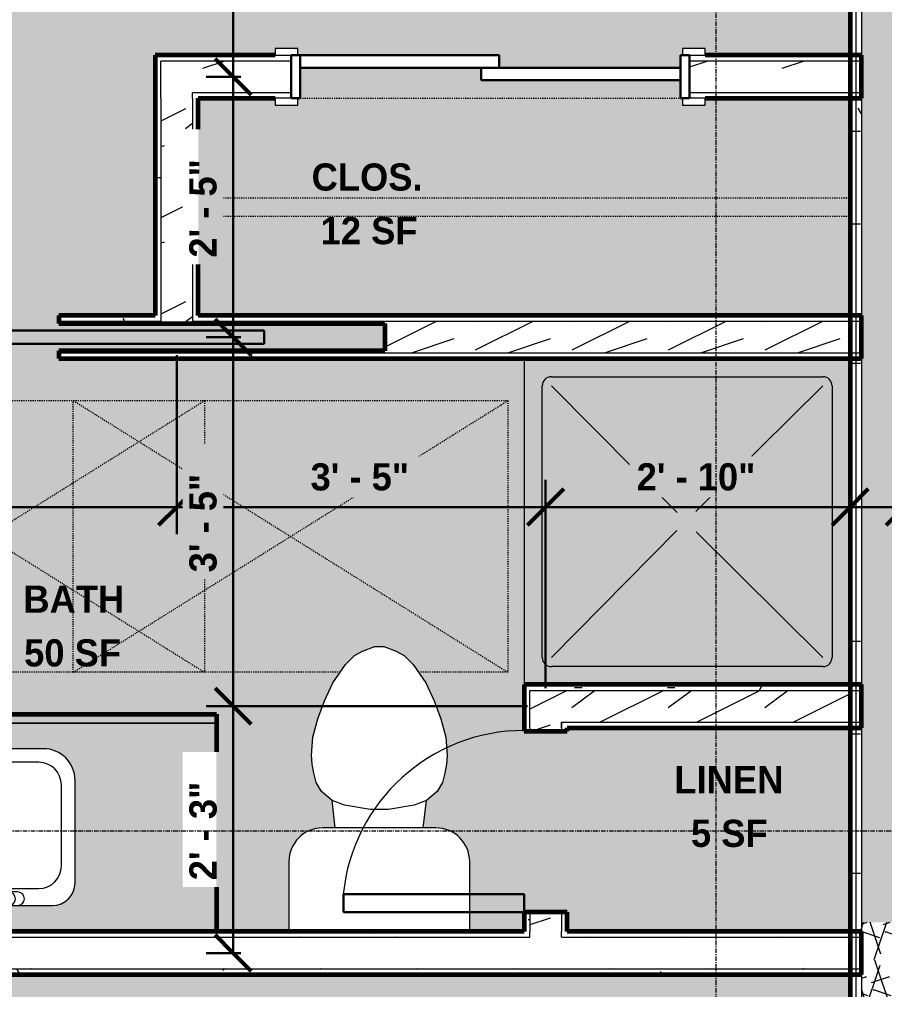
# Model space of a CAD drawing. Header units: inches. Extents: x -4105 to -1989, y 10980 to 12341.
# Drawn here: x -3558.3 to -3462.7, y 11829.7 to 11936.8 of the extents above; entities that cross this region are included whole.
import ezdxf

# ---------------------------------------------------------------- set-up
doc = ezdxf.new("R2010")
doc.units = ezdxf.units.IN
doc.header["$MEASUREMENT"] = 0
doc.linetypes.add('Dash', pattern=[0.25, 0.125, -0.125])
doc.linetypes.add('Grid Line 1_2_', pattern=[0.875, 0.5, -0.125, 0.125, -0.125])
for name, color, linetype, lineweight in [('0-1', 7, 'Continuous', 5), ('0-2', 250, 'Continuous', 18), ('A-ANNO-DIMS-1', 211, 'Continuous', 30), ('A-ANNO-DIMS-64', 211, 'Continuous', 9), ('A-AREA-IDEN', 2, 'Continuous', 9), ('A-AREA-PATT-2', 41, 'Continuous', 9), ('A-DOOR-1', 31, 'Continuous', 9), ('A-DOOR-2', 31, 'Continuous', 30), ('A-DOOR-FRAM', 31, 'Continuous', 30), ('A-GENM-HDLN', 13, 'Dash', 9), ('A-WALL', 113, 'Continuous', 18), ('A-WALL-1', 113, 'Continuous', 60), ('A-WALL-PATT-1', 111, 'Continuous', 9), ('I-WALL-2', 2, 'Continuous', 60), ('P-SANR-FIXT', 6, 'Continuous', 9), ('Q-CASE', 31, 'Continuous', 9), ('Q-CASE-1', 31, 'Continuous', 60), ('Q-CASE-HDLN', 31, 'Dash', 9), ('S-GRID-1', 1, 'Grid Line 1_2_', 9)]:
    doc.layers.add(name, color=color, linetype=linetype, lineweight=lineweight)
doc.styles.add('Century Gothic_B', font='GOTHICB.TTF', dxfattribs={"height": 3})
doc.dimstyles.new('OD_-_HS_-__1__Tol__', dxfattribs={"dimscale": 12, "dimtxt": 3.132505, "dimasz": 0.333333, "dimexe": 0.25, "dimexo": 0.166667, "dimgap": 0.083333, "dimtad": 1, "dimdec": 0, "dimzin": 3, "dimdsep": 46, "dimlunit": 4, "dimtxsty": 'Century Gothic_B', "dimblk1": 'OBLIQUE', "dimblk2": 'OBLIQUE', "dimsah": 1, "dimcen": 0.09, "dimdle": 0.25, "dimazin": 0, "dimtfac": 1, "dimtdec": 4, "dimtix": 1, "dimtmove": 0, "dimatfit": 3, "dimfxl": 1, "dimtvp": 1, "dimtfill": 1, "dimfrac": 2, "dimtolj": 1, "dimtzin": 0, "dimlwd": 30, "dimlwe": 30, "dimarcsym": 2})
pattern_1 = [(0, (0, 0), (20.48, 5.12), [0.845, -14.515, 0.845, -14.515, -81.92]), (0, (0, 0), (20.48, 5.12), [-30.72, 0.845, -29.875, 0.845, -14.515, -35.84]), (0, (0, 0), (20.48, 5.12), [-76.8, 0.845, -9.395, 0.845, -24.755]), (120, (7.68, 2.56), (-14.67405, 15.1762003), [0.845, -14.515, 0.845, -14.515, -81.92]), (120, (7.68, 2.56), (-14.67405, 15.1762003), [-30.72, 0.845, -29.875, 0.845, -14.515, -35.84]), (120, (7.68, 2.56), (-14.67405, 15.1762003), [-76.8, 0.845, -9.395, 0.845, -24.755]), (240, (10.24, 12.8), (-5.80595, -20.2962003), [0.845, -14.515, 0.845, -14.515, -81.92]), (240, (10.24, 12.8), (-5.80595, -20.2962003), [-30.72, 0.845, -29.875, 0.845, -14.515, -35.84]), (240, (10.24, 12.8), (-5.80595, -20.2962003), [-76.8, 0.845, -9.395, 0.845, -24.755])]
pattern_2 = [(216.87, (4.265, 10.662), (31.9871619, 21.32545714), [5.331, -47.981]), (206.565, (10.662, 7.464), (-10.662476, -10.6620098), [11.921, -11.921]), (198.435, (10.662, 2.132), (-21.32449365, -10.6625869), [6.744, -26.974])]
pattern_3 = [(161.57, (0.32, 0.32), (-2.560496185, -0.000537386), [0, -18.214, 2.022, 0]), (18.43, (-0.32, 0.32), (-2.560496185, 0.000537386), [0, -18.214, 2.022, 0]), (108.43, (0.32, 0.32), (1.27922091, -6.400876726), [6.07, -14.166]), (71.57, (-0.32, 0.32), (1.27922091, 6.400876726), [6.07, -14.166])]

# ---------------------------------------------------------------- blocks, each defined once
blk = doc.blocks.new('OD_CW_Closet - OD_CW_Closet-1929427-ENLARGED FLOOR PLAN - 1ST FLOOR PLAN - EAST')
at = {"layer": 'Q-CASE-HDLN'}
for p, q in [((0.74, -24), (0.74, 0)), ((0.74, 0), (9.24, 0)), ((11.99, 0), (53.99, 0)), ((56.74, 0), (72.74, 0)), ((72.74, 0), (72.74, -24)), ((0.74, -11), (72.74, -11)), ((0.74, -13), (72.74, -13)), ((72.74, -24), (0.74, -24))]:
    blk.add_line(p, q, dxfattribs=at)
blk = doc.blocks.new('FOLDING_SLIDING CLOSET - 42_ x 80_-1372832-ENLARGED FLOOR PLAN - 1ST FLOOR PLAN - EAST')
at = {"layer": 'A-DOOR-1'}
for p, q in [((-21.25, 3), (-23.75, 3)), ((-23.75, 3), (-23.75, 2.25)), ((-23.75, 2.25), (-21.25, 2.25)), ((-21.25, 2.25), (-21.25, 3)), ((23.75, 3), (21.25, 3)), ((21.25, 3), (21.25, 2.25)), ((21.25, 2.25), (23.75, 2.25)), ((23.75, 2.25), (23.75, 3)), ((-21.25, -2.5), (-23.75, -2.5)), ((-23.75, -2.5), (-23.75, -3.25)), ((-21.25, -3.25), (-21.25, -2.5)), ((23.75, -2.5), (21.25, -2.5)), ((21.25, -2.5), (21.25, -3.25)), ((23.75, -3.25), (23.75, -2.5)), ((-23.75, -3.25), (-21.25, -3.25)), ((21.25, -3.25), (23.75, -3.25))]:
    blk.add_line(p, q, dxfattribs=at)
at = {"layer": 'A-DOOR-2'}
for p, q in [((1, 2.25), (-21, 2.25)), ((-21, 2.25), (-21, 0.87)), ((1, 0.87), (1, 2.25)), ((-21, 0.87), (1, 0.87)), ((21, 0.87), (-1, 0.87)), ((-1, 0.87), (-1, -0.5)), ((21, -0.5), (21, 0.87)), ((-1, -0.5), (21, -0.5))]:
    blk.add_line(p, q, dxfattribs=at)
at = {"layer": 'A-DOOR-FRAM'}
for p, q in [((-21, 2.25), (-22, 2.25)), ((-22, 2.25), (-22, -2.5)), ((-21, -2.5), (-21, 2.25)), ((21, 2.25), (21, -2.5)), ((22, 2.25), (21, 2.25)), ((22, -2.5), (22, 2.25)), ((-22, -2.5), (-21, -2.5)), ((21, -2.5), (22, -2.5))]:
    blk.add_line(p, q, dxfattribs=at)
blk = doc.blocks.new('Pocket_Door_2385 - 34_ x 80_-1722096-ENLARGED FLOOR PLAN - 1ST FLOOR PLAN - EAST')
at = {"layer": 'A-DOOR-2'}
for p, q in [((-39.67, -0.75), (-39.67, 0.75)), ((-39.67, 0.75), (-5.67, 0.75)), ((-5.67, 0.75), (-5.67, -0.75)), ((-5.67, -0.75), (-39.67, -0.75))]:
    blk.add_line(p, q, dxfattribs=at)
blk = doc.blocks.new('M_Sink Vanity-Square - 500 x 440mm-1352614-ENLARGED FLOOR PLAN - 1ST FLOOR PLAN - EAST')
at = {"layer": 'P-SANR-FIXT'}
for p, q in [((7.96, 7.09), (-6.72, 7.09)), ((7.96, 7.09), (-6.72, 7.09)), ((3.62, 7.09), (-2.88, 7.09)), ((-2.88, 5.59), (0.12, 5.59)), ((0.12, 6.33), (0.12, 1.59)), ((1.12, 6.33), (1.12, 1.59)), ((1.12, 5.59), (3.62, 5.59)), ((-9.22, 4.59), (-9.22, -6.73)), ((-9.22, 4.59), (-9.22, -6.73)), ((0.12, 5.22), (-5.22, 5.22)), ((6.46, 5.22), (1.12, 5.22)), ((10.46, -6.91), (10.46, 4.59)), ((10.46, -6.91), (10.46, 4.59)), ((-7.72, 2.72), (-7.72, -6.23)), ((8.96, -6.23), (8.96, 2.72)), ((-5.22, -8.73), (6.46, -8.73)), ((-5.72, -10.23), (7.14, -10.23)), ((-5.72, -10.23), (7.14, -10.23))]:
    blk.add_line(p, q, dxfattribs=at)
for centre, radius, start, end in [((-6.72, 4.59), 2.5, 90, 180), ((-6.72, 4.59), 2.5, 90, 180), ((-2.88, 6.34), 0.75, 90, 270), ((-1.88, 6.34), 0.75, 360, 180), ((0.62, 6.33), 0.5, 360, 180), ((2.62, 6.34), 0.75, 360, 180), ((3.62, 6.34), 0.75, 270, 90), ((7.96, 4.59), 2.5, 0, 90), ((7.96, 4.59), 2.5, 360, 90), ((-1.88, 6.34), 0.75, 180, 0), ((2.62, 6.34), 0.75, 180, 360), ((-5.22, 2.72), 2.5, 90, 180), ((6.46, 2.72), 2.5, 0, 90), ((0.62, 0.13), 1, 360, 180), ((0.62, 1.59), 0.5, 180, 0), ((0.62, 0.13), 1, 180, 0), ((-5.22, -6.23), 2.5, 180, 270), ((6.46, -6.23), 2.5, 270, 0), ((-5.72, -6.73), 3.5, 180, 270), ((-5.72, -6.73), 3.5, 180, 270), ((7.14, -6.91), 3.32, 270, 360), ((7.14, -6.91), 3.32, 270, 0)]:
    blk.add_arc(centre, radius, start, end, dxfattribs=at)
blk = doc.blocks.new('Toilet-Domestic-3D - Toilet-Domestic-3D-V26-ENLARGED FLOOR PLAN - 1ST FLOOR PLAN - EAST')
at = {"layer": 'P-SANR-FIXT'}
for p, q in [((-1.87, 11.5), (-0.5, 12)), ((-0.5, 12), (0.5, 12)), ((0.5, 12), (1.87, 11.5)), ((-3.74, 10), (-2.74, 11)), ((-2.74, 11), (-1.87, 11.5)), ((1.87, 11.5), (2.74, 11)), ((2.74, 11), (3.74, 10)), ((-5.13, 8), (-3.74, 10)), ((3.74, 10), (5.13, 8)), ((-6.06, 6), (-5.13, 8)), ((5.13, 8), (6.06, 6)), ((-6.79, 4), (-6.06, 6)), ((6.06, 6), (6.79, 4)), ((-7.33, 1.99), (-6.79, 4)), ((6.79, 4), (7.33, 1.99)), ((-7.5, 0), (-7.33, 1.99)), ((7.33, 1.99), (7.5, 0)), ((-7.41, -1), (-7.5, 0)), ((-7.24, -2), (-7.41, -1)), ((7.41, -1), (7.24, -2)), ((7.5, 0), (7.41, -1)), ((-6.97, -3), (-7.24, -2)), ((7.24, -2), (6.97, -3)), ((-6.4, -4), (-6.97, -3)), ((6.97, -3), (6.4, -4)), ((-5.21, -5), (-6.4, -4)), ((6.4, -4), (5.21, -5)), ((-3.84, -5.5), (-5.21, -5)), ((-4.86, -8.02), (-5.21, -5)), ((5.21, -5), (3.84, -5.5)), ((4.86, -8.02), (5.21, -5)), ((-1, -6), (-3.84, -5.5)), ((1, -6), (-1, -6)), ((3.84, -5.5), (1, -6)), ((6.25, -8.02), (-6.25, -8.02)), ((-9.98, -11.75), (-9.98, -19.48)), ((9.98, -19.48), (9.98, -11.75))]:
    blk.add_line(p, q, dxfattribs=at)
for centre, start, end in [((-6.25, -11.75), 90, 180), ((6.25, -11.75), 0, 90)]:
    blk.add_arc(centre, 3.73, start, end, dxfattribs=at)
blk = doc.blocks.new('OD_CW_Base Cabinet - OD_CW_Base Cabinet-1913600-ENLARGED FLOOR PLAN - 1ST FLOOR PLAN - EAST')
at = {"layer": 'Q-CASE'}
blk.add_hatch(color=256, dxfattribs=at).paths.add_polyline_path([(15.04, -1), (59.14, -1), (59.14, 0), (0.74, 0), (0.74, -1)], flags=0)
h = blk.add_hatch(color=256, dxfattribs=at)
h.paths.add_polyline_path([(45.58, -24), (59.14, -24), (59.14, -1), (0.74, -1), (0.74, -24), (43.53, -24)], flags=0)
h.paths.add_polyline_path([(27.17, -21.13), (26.35, -21.13), (25.7, -21.04), (25.1, -20.79), (24.58, -20.39), (24.18, -19.88), (23.93, -19.27), (23.85, -18.63), (23.85, -7.12), (23.96, -6.26), (24.29, -5.46), (24.82, -4.77), (25.51, -4.25), (26.35, -3.91), (27.17, -3.8), (40.03, -3.8), (41.03, -3.96), (41.78, -4.27), (42.51, -4.83), (43.06, -5.55), (43.41, -6.4), (43.53, -7.3), (43.53, -18.63), (43.45, -19.27), (43.2, -19.88), (42.8, -20.39), (42.28, -20.79), (41.68, -21.04), (41.03, -21.13), (40.03, -21.13)], flags=0)
for p, q in [((0.74, 0), (59.14, 0)), ((59.14, -1), (0.74, -1)), ((0.74, -1), (59.14, -1)), ((59.14, 0), (59.14, -1)), ((59.14, -1), (59.14, -24))]:
    blk.add_line(p, q, dxfattribs=at)
at = {"layer": 'Q-CASE-1'}
for p, q in [((0.74, 0), (59.14, 0)), ((59.14, 0), (59.14, -24))]:
    blk.add_line(p, q, dxfattribs=at)
blk = doc.blocks.new('Shower Base-3D - 36_ x 36_-1586087-ENLARGED FLOOR PLAN - 1ST FLOOR PLAN - EAST')
at = {"layer": 'P-SANR-FIXT'}
for p, q in [((-18, 18), (-18, -18)), ((-16, -15), (-16, 15)), ((-15, 16), (15, 16)), ((-1.12, 1), (-15, 15)), ((0.97, 1.14), (15, 15)), ((16, 15), (16, -15)), ((-1.13, -0.98), (-15, -15)), ((1.01, -1.11), (15, -15)), ((15, -16), (-15, -16))]:
    blk.add_line(p, q, dxfattribs=at)
for centre, start, end in [((-15, 15), 90, 180), ((15, 15), 360, 90), ((-15, -15), 180, 270), ((15, -15), 270, 0)]:
    blk.add_arc(centre, 1, start, end, dxfattribs=at)
blk = doc.blocks.new('Single-Flush - CLOSET-1720256-ENLARGED FLOOR PLAN - 1ST FLOOR PLAN - EAST')
at = {"layer": 'A-DOOR-1'}
blk.add_arc((10, -2.38), 20.07, 180, 264.2799, dxfattribs=at)
at = {"layer": 'A-DOOR-2'}
for p, q in [((8, -2.38), (8, -22.34)), ((10, -2.38), (8, -2.38)), ((10, -2.38), (10, -22.34)), ((10, -22.34), (8, -22.34))]:
    blk.add_line(p, q, dxfattribs=at)
blk = doc.blocks.new('ADA Clearances - 30_x48_-V27-ENLARGED FLOOR PLAN - 1ST FLOOR PLAN - EAST')
at = {"layer": 'A-GENM-HDLN'}
for p, q in [((15, 24), (-15, -24)), ((-15, 24), (15, -24)), ((-15, -5.48), (-15, 24)), ((-15, 24), (15, 24)), ((15, 24), (15, -24)), ((-15, -24), (-15, -14.12)), ((15, -24), (-15, -24))]:
    blk.add_line(p, q, dxfattribs=at)
blk = doc.blocks.new('ADA Clearances - 30_x48_-1721104-ENLARGED FLOOR PLAN - 1ST FLOOR PLAN - EAST')
at = {"layer": 'A-GENM-HDLN'}
for p, q in [((15, 24), (-15, -24)), ((-15, 24), (15, -24)), ((-15, -24), (-15, 24)), ((-15, 24), (15, 24)), ((15, 24), (15, -24)), ((15, -24), (-15, -24))]:
    blk.add_line(p, q, dxfattribs=at)
blk = doc.blocks.new('DIMBLOCK6-ENLARGED FLOOR PLAN - 1ST FLOOR PLAN - EAST')
at = {"layer": 'A-ANNO-DIMS-64', "lineweight": 30, "transparency": 16777216}
for p, q in [((-3540.9, 11899.75), (-3540.9, 11879.99)), ((-3540.9, 11882.99), (-3540.9, 11899.75)), ((-3597.3, 11883.82), (-3597.3, 11879.99)), ((-3597.3, 11882.99), (-3597.3, 11883.82)), ((-3597.3, 11882.99), (-3540.9, 11882.99))]:
    blk.add_line(p, q, dxfattribs=at)
at = {"layer": 'A-ANNO-DIMS-64', "lineweight": 50, "transparency": 16777216}
for p, q in [((-3597.3, 11882.99), (-3595.3, 11884.99)), ((-3540.9, 11882.99), (-3538.9, 11884.99)), ((-3597.3, 11882.99), (-3599.3, 11880.99)), ((-3540.9, 11882.99), (-3542.9, 11880.99))]:
    blk.add_line(p, q, dxfattribs=at)
at = {"layer": 'A-ANNO-DIMS-64', "color": 0, "lineweight": 30, "transparency": 16777216, "insert": (-3574.69, 11887.83), "char_height": 3, "width": 13.425, "attachment_point": 1, "line_spacing_factor": 0.984502, "style": 'Century Gothic_B', "bg_fill": 3, "box_fill_scale": 1.25, "bg_fill_color": 256, "bg_fill_true_color": 13158600, "bg_fill_transparency": 0}
blk.add_mtext('4\' - 8"', dxfattribs=at)
blk = doc.blocks.new('_Oblique')
at = {"color": 0, "linetype": 'ByBlock', "lineweight": -2}
blk.add_line((-0.5, -0.5), (0.5, 0.5), dxfattribs=at)
blk = doc.blocks.new('DIMBLOCK7-ENLARGED FLOOR PLAN - 1ST FLOOR PLAN - EAST')
at = {"layer": 'A-ANNO-DIMS-64', "lineweight": 30, "transparency": 16777216}
for p, q in [((-3540.9, 11899.75), (-3540.9, 11879.99)), ((-3540.9, 11882.99), (-3540.9, 11899.75)), ((-3500.15, 11863), (-3500.15, 11885.99)), ((-3540.9, 11882.99), (-3500.15, 11882.99)), ((-3500.15, 11882.99), (-3500.15, 11863))]:
    blk.add_line(p, q, dxfattribs=at)
at = {"layer": 'A-ANNO-DIMS-64', "lineweight": 50, "transparency": 16777216}
for p, q in [((-3540.9, 11882.99), (-3538.9, 11884.99)), ((-3500.15, 11882.99), (-3498.15, 11884.99)), ((-3540.9, 11882.99), (-3542.9, 11880.99)), ((-3500.15, 11882.99), (-3502.15, 11880.99))]:
    blk.add_line(p, q, dxfattribs=at)
at = {"layer": 'A-ANNO-DIMS-64', "color": 0, "lineweight": 30, "transparency": 16777216, "insert": (-3526.12, 11887.83), "char_height": 3, "width": 13.425, "attachment_point": 1, "line_spacing_factor": 0.984502, "style": 'Century Gothic_B', "bg_fill": 3, "box_fill_scale": 1.25, "bg_fill_color": 256, "bg_fill_true_color": 13158600, "bg_fill_transparency": 0}
blk.add_mtext('3\' - 5"', dxfattribs=at)
blk = doc.blocks.new('DIMBLOCK8-ENLARGED FLOOR PLAN - 1ST FLOOR PLAN - EAST')
at = {"layer": 'A-ANNO-DIMS-64', "lineweight": 30, "transparency": 16777216}
for p, q in [((-3500.15, 11863), (-3500.15, 11885.99)), ((-3500.15, 11882.99), (-3463.52, 11882.99)), ((-3500.15, 11882.99), (-3500.15, 11863)), ((-3466.52, 11883.82), (-3466.52, 11879.99)), ((-3466.52, 11882.99), (-3466.52, 11883.82))]:
    blk.add_line(p, q, dxfattribs=at)
at = {"layer": 'A-ANNO-DIMS-64', "lineweight": 50, "transparency": 16777216}
for p, q in [((-3500.15, 11882.99), (-3498.15, 11884.99)), ((-3466.52, 11882.99), (-3464.52, 11884.99)), ((-3500.15, 11882.99), (-3502.15, 11880.99)), ((-3466.52, 11882.99), (-3468.52, 11880.99))]:
    blk.add_line(p, q, dxfattribs=at)
at = {"layer": 'A-ANNO-DIMS-64', "color": 0, "lineweight": 30, "transparency": 16777216, "insert": (-3490.1, 11887.83), "char_height": 3, "width": 16.2294, "attachment_point": 1, "line_spacing_factor": 0.984502, "style": 'Century Gothic_B', "bg_fill": 3, "box_fill_scale": 1.25, "bg_fill_color": 256, "bg_fill_true_color": 13158600, "bg_fill_transparency": 0}
blk.add_mtext('2\' - 10"', dxfattribs=at)
blk = doc.blocks.new('DIMBLOCK10-ENLARGED FLOOR PLAN - 1ST FLOOR PLAN - EAST')
at = {"layer": 'A-ANNO-DIMS-64', "lineweight": 50, "transparency": 16777216}
for p, q in [((-3534.66, 11976.06), (-3536.66, 11978.06)), ((-3534.66, 11976.06), (-3532.66, 11974.06)), ((-3534.66, 11930.5), (-3536.66, 11932.5)), ((-3534.66, 11930.5), (-3532.66, 11928.5))]:
    blk.add_line(p, q, dxfattribs=at)
at = {"layer": 'A-ANNO-DIMS-64', "lineweight": 30, "transparency": 16777216}
for p, q in [((-3533.83, 11976.06), (-3537.66, 11976.06)), ((-3534.66, 11976.06), (-3534.66, 11930.5)), ((-3534.66, 11976.06), (-3533.83, 11976.06)), ((-3533.83, 11930.5), (-3537.66, 11930.5)), ((-3534.66, 11930.5), (-3533.83, 11930.5))]:
    blk.add_line(p, q, dxfattribs=at)
at = {"layer": 'A-ANNO-DIMS-64', "color": 0, "lineweight": 30, "transparency": 16777216, "insert": (-3539.5, 11946.52), "char_height": 3, "width": 16.2294, "attachment_point": 1, "rotation": 90, "line_spacing_factor": 0.984502, "style": 'Century Gothic_B', "bg_fill": 3, "box_fill_scale": 1.25, "bg_fill_color": 256, "bg_fill_true_color": 13158600, "bg_fill_transparency": 0}
blk.add_mtext('3\' - 10"', dxfattribs=at)
blk = doc.blocks.new('DIMBLOCK11-ENLARGED FLOOR PLAN - 1ST FLOOR PLAN - EAST')
at = {"layer": 'A-ANNO-DIMS-64', "lineweight": 50, "transparency": 16777216}
for p, q in [((-3534.66, 11930.5), (-3536.66, 11932.5)), ((-3534.66, 11930.5), (-3532.66, 11928.5)), ((-3534.66, 11901.75), (-3536.66, 11903.75)), ((-3534.66, 11901.75), (-3532.66, 11899.75))]:
    blk.add_line(p, q, dxfattribs=at)
at = {"layer": 'A-ANNO-DIMS-64', "lineweight": 30, "transparency": 16777216}
for p, q in [((-3533.83, 11930.5), (-3537.66, 11930.5)), ((-3534.66, 11930.5), (-3534.66, 11901.75)), ((-3534.66, 11930.5), (-3533.83, 11930.5)), ((-3533.83, 11901.75), (-3537.66, 11901.75)), ((-3534.66, 11901.75), (-3533.83, 11901.75))]:
    blk.add_line(p, q, dxfattribs=at)
at = {"layer": 'A-ANNO-DIMS-64', "color": 0, "lineweight": 30, "transparency": 16777216, "insert": (-3539.5, 11910.53), "char_height": 3, "width": 13.425, "attachment_point": 1, "rotation": 90, "line_spacing_factor": 0.984502, "style": 'Century Gothic_B', "bg_fill": 3, "box_fill_scale": 1.25, "bg_fill_color": 256, "bg_fill_true_color": 13158600, "bg_fill_transparency": 0}
blk.add_mtext('2\' - 5"', dxfattribs=at)
blk = doc.blocks.new('DIMBLOCK12-ENLARGED FLOOR PLAN - 1ST FLOOR PLAN - EAST')
at = {"layer": 'A-ANNO-DIMS-64', "lineweight": 50, "transparency": 16777216}
for p, q in [((-3534.66, 11901.75), (-3536.66, 11903.75)), ((-3534.66, 11901.75), (-3532.66, 11899.75)), ((-3534.66, 11861), (-3536.66, 11863)), ((-3534.66, 11861), (-3532.66, 11859))]:
    blk.add_line(p, q, dxfattribs=at)
at = {"layer": 'A-ANNO-DIMS-64', "lineweight": 30, "transparency": 16777216}
for p, q in [((-3533.83, 11901.75), (-3537.66, 11901.75)), ((-3534.66, 11901.75), (-3534.66, 11861)), ((-3534.66, 11901.75), (-3533.83, 11901.75)), ((-3502.15, 11861), (-3537.66, 11861)), ((-3534.66, 11861), (-3502.15, 11861))]:
    blk.add_line(p, q, dxfattribs=at)
at = {"layer": 'A-ANNO-DIMS-64', "color": 0, "lineweight": 30, "transparency": 16777216, "insert": (-3539.5, 11875.78), "char_height": 3, "width": 13.425, "attachment_point": 1, "rotation": 90, "line_spacing_factor": 0.984502, "style": 'Century Gothic_B', "bg_fill": 3, "box_fill_scale": 1.25, "bg_fill_color": 256, "bg_fill_true_color": 13158600, "bg_fill_transparency": 0}
blk.add_mtext('3\' - 5"', dxfattribs=at)
blk = doc.blocks.new('DIMBLOCK13-ENLARGED FLOOR PLAN - 1ST FLOOR PLAN - EAST')
at = {"layer": 'A-ANNO-DIMS-64', "lineweight": 50, "transparency": 16777216}
for p, q in [((-3534.66, 11861), (-3536.66, 11863)), ((-3534.66, 11861), (-3532.66, 11859)), ((-3534.66, 11833.74), (-3536.66, 11835.74)), ((-3534.66, 11833.74), (-3532.66, 11831.74))]:
    blk.add_line(p, q, dxfattribs=at)
at = {"layer": 'A-ANNO-DIMS-64', "lineweight": 30, "transparency": 16777216}
for p, q in [((-3502.15, 11861), (-3537.66, 11861)), ((-3534.66, 11861), (-3534.66, 11833.74)), ((-3534.66, 11861), (-3502.15, 11861)), ((-3533.83, 11833.74), (-3537.66, 11833.74)), ((-3534.66, 11833.74), (-3533.83, 11833.74))]:
    blk.add_line(p, q, dxfattribs=at)
at = {"layer": 'A-ANNO-DIMS-64', "color": 0, "lineweight": 30, "transparency": 16777216, "insert": (-3539.5, 11841.78), "char_height": 3, "width": 13.425, "attachment_point": 1, "rotation": 90, "line_spacing_factor": 0.984502, "style": 'Century Gothic_B', "bg_fill": 3, "box_fill_scale": 1.25, "bg_fill_color": 256, "bg_fill_true_color": 13158600, "bg_fill_transparency": 0}
blk.add_mtext('2\' - 3"', dxfattribs=at)
blk = doc.blocks.new('DIMBLOCK22-ENLARGED FLOOR PLAN - 1ST FLOOR PLAN - EAST')
at = {"layer": 'A-ANNO-DIMS-64', "lineweight": 50, "transparency": 16777216}
for p, q in [((-3460.52, 11882.99), (-3458.52, 11884.99)), ((-3436.52, 11882.99), (-3434.52, 11884.99)), ((-3460.52, 11882.99), (-3462.52, 11880.99)), ((-3436.52, 11882.99), (-3438.52, 11880.99))]:
    blk.add_line(p, q, dxfattribs=at)
at = {"layer": 'A-ANNO-DIMS-64', "lineweight": 30, "transparency": 16777216}
for p, q in [((-3463.52, 11882.99), (-3436.52, 11882.99)), ((-3460.52, 11883.82), (-3460.52, 11879.99)), ((-3460.52, 11882.99), (-3460.52, 11883.82)), ((-3436.52, 11883.82), (-3436.52, 11879.99)), ((-3436.52, 11882.99), (-3436.52, 11883.82))]:
    blk.add_line(p, q, dxfattribs=at)
at = {"layer": 'A-ANNO-DIMS-64', "color": 0, "lineweight": 30, "transparency": 16777216, "insert": (-3454.12, 11887.83), "char_height": 3, "width": 13.425, "attachment_point": 1, "line_spacing_factor": 0.984502, "style": 'Century Gothic_B', "bg_fill": 3, "box_fill_scale": 1.25, "bg_fill_color": 256, "bg_fill_true_color": 13158600, "bg_fill_transparency": 0}
blk.add_mtext('2\' - 0"', dxfattribs=at)
blk = doc.blocks.new('CTR - 1st Phase - Shell_rvt-1-ENLARGED FLOOR PLAN - 1ST FLOOR PLAN - EAST')
at = {"layer": 'S-GRID-1'}
for p, q in [((-3481.32, 10979.75), (-3481.32, 12308.75)), ((-1989.4, 11847.19), (-4072.56, 11847.19))]:
    blk.add_line(p, q, dxfattribs=at)
blk = doc.blocks.new('CTR - 1st Phase - Unit Layouts_rvt-1-ENLARGED FLOOR PLAN - 1ST FLOOR PLAN - EAST')
at = {"layer": 'A-WALL-PATT-1'}
h = blk.add_hatch(dxfattribs=at)
h.set_pattern_fill('FP_1', color=256, style=0, pattern_type=2)
h.set_pattern_definition(pattern_1)
h.paths.add_polyline_path([(-3543.27, 11904.13), (-3542.65, 11904.13), (-3542.65, 11932.25), (-3543.27, 11932.22), (-3543.27, 11906.75)], flags=0)
h = blk.add_hatch(dxfattribs=at)
h.set_pattern_fill('FP_2', color=256, style=0, pattern_type=2)
h.set_pattern_definition(pattern_2)
h.paths.add_polyline_path([(-3528.27, 11928.75), (-3528.27, 11932.25), (-3542.65, 11932.25), (-3542.65, 11928.75), (-3539.15, 11928.75)], flags=0)
h.paths.add_polyline_path([(-3466.52, 11928.75), (-3466.52, 11932.25), (-3484.27, 11932.25), (-3484.27, 11928.75), (-3473.75, 11928.75)], flags=0)
h = blk.add_hatch(dxfattribs=at)
h.set_pattern_fill('FP_2', color=256, style=0, pattern_type=2)
h.set_pattern_definition(pattern_2)
h.paths.add_polyline_path([(-3539.15, 11903.5), (-3539.15, 11928.75), (-3542.65, 11928.75), (-3542.65, 11903.5)], flags=0)
h = blk.add_hatch(dxfattribs=at)
h.set_pattern_fill('FP_1', color=256, style=0, pattern_type=2)
h.set_pattern_definition(pattern_1)
h.paths.add_polyline_path([(-3528.27, 11928.13), (-3528.27, 11928.75), (-3539.15, 11928.75), (-3539.15, 11928.13), (-3530.02, 11928.13)], flags=0)
h.paths.add_polyline_path([(-3482.52, 11928.13), (-3466.52, 11928.13), (-3466.52, 11928.75), (-3484.27, 11928.75), (-3484.27, 11928.13)], flags=0)
h = blk.add_hatch(dxfattribs=at)
h.set_pattern_fill('FP_2', color=256, style=0, pattern_type=2)
h.set_pattern_definition(pattern_2)
h.paths.add_polyline_path([(-3594.92, 11900), (-3587.9, 11900), (-3587.9, 11903.5), (-3595.55, 11903.5), (-3595.55, 11900)], flags=0)
h.paths.add_polyline_path([(-3538.52, 11900), (-3465.27, 11900), (-3465.27, 11903.5), (-3467.11, 11903.5), (-3553.9, 11903.5), (-3553.9, 11903.25), (-3517.9, 11903.25), (-3517.9, 11900.25), (-3553.9, 11900.25), (-3553.9, 11900), (-3539.15, 11900)], flags=0)
h = blk.add_hatch(dxfattribs=at)
h.set_pattern_fill('FP_1', color=256, style=0, pattern_type=2)
h.set_pattern_definition(pattern_1)
h.paths.add_polyline_path([(-3587.9, 11903.5), (-3587.9, 11904.13), (-3594.92, 11904.13), (-3594.92, 11903.5)], flags=0)
h.paths.add_polyline_path([(-3543.29, 11903.5), (-3542.65, 11903.5), (-3542.65, 11904.13), (-3553.9, 11904.13), (-3553.9, 11903.5)], flags=0)
h.paths.add_polyline_path([(-3539.15, 11903.5), (-3466.52, 11903.51), (-3466.52, 11904.13), (-3539.15, 11904.13)], flags=0)
h = blk.add_hatch(dxfattribs=at)
h.set_pattern_fill('FP_1', color=256, style=0, pattern_type=2)
h.set_pattern_definition(pattern_1)
h.paths.add_polyline_path([(-3594.92, 11899.38), (-3587.9, 11899.38), (-3587.9, 11900), (-3594.92, 11900)], flags=0)
h.paths.add_polyline_path([(-3517.9, 11899.38), (-3466.52, 11899.38), (-3466.52, 11900), (-3553.9, 11900), (-3553.9, 11899.38), (-3519.55, 11899.38)], flags=0)
h = blk.add_hatch(dxfattribs=at)
h.set_pattern_fill('FP_1', color=256, style=0, pattern_type=2)
h.set_pattern_definition(pattern_1)
h.paths.add_polyline_path([(-3501.9, 11862.75), (-3466.52, 11862.75), (-3466.52, 11863.38), (-3502.52, 11863.38), (-3502.52, 11862.75)], flags=0)
h = blk.add_hatch(dxfattribs=at)
h.set_pattern_fill('FP_1', color=256, style=0, pattern_type=2)
h.set_pattern_definition(pattern_1)
h.paths.add_polyline_path([(-3502.52, 11836.11), (-3501.9, 11836.11), (-3501.9, 11838.25), (-3502.52, 11838.25)], flags=0)
h.paths.add_polyline_path([(-3502.52, 11858.25), (-3501.9, 11858.25), (-3501.9, 11862.75), (-3502.52, 11862.75), (-3502.52, 11858.63)], flags=0)
h = blk.add_hatch(dxfattribs=at)
h.set_pattern_fill('FP_2', color=256, style=0, pattern_type=2)
h.set_pattern_definition(pattern_2)
h.paths.add_polyline_path([(-3498.4, 11859.25), (-3466.52, 11859.25), (-3466.52, 11862.75), (-3501.9, 11862.75), (-3501.9, 11859.25)], flags=0)
h = blk.add_hatch(dxfattribs=at)
h.set_pattern_fill('FP_2', color=256, style=0, pattern_type=2)
h.set_pattern_definition(pattern_2)
h.paths.add_polyline_path([(-3501.9, 11835.49), (-3498.4, 11835.49), (-3498.4, 11838.25), (-3501.9, 11838.25), (-3501.9, 11835.86)], flags=0)
h.paths.add_polyline_path([(-3501.72, 11858.25), (-3498.4, 11858.25), (-3498.4, 11859.25), (-3501.9, 11859.25), (-3501.9, 11858.25)], flags=0)
h = blk.add_hatch(dxfattribs=at)
h.set_pattern_fill('FP_1', color=256, style=0, pattern_type=2)
h.set_pattern_definition(pattern_1)
h.paths.add_polyline_path([(-3465.27, 11835.49), (-3465.27, 11836.11), (-3498.4, 11836.11), (-3498.4, 11835.49), (-3466.11, 11835.49)], flags=0)
h.paths.add_polyline_path([(-3595.55, 11835.49), (-3501.9, 11835.49), (-3501.9, 11836.11), (-3595.55, 11836.11)], flags=0)
h = blk.add_hatch(dxfattribs=at)
h.set_pattern_fill('FP_2', color=256, style=0, pattern_type=2)
h.set_pattern_definition(pattern_2)
h.paths.add_polyline_path([(-3599.05, 11831.99), (-3465.27, 11831.99), (-3465.27, 11835.49), (-3599.05, 11835.47)], flags=0)
h = blk.add_hatch(dxfattribs=at)
h.set_pattern_fill('FP_1', color=256, style=0, pattern_type=2)
h.set_pattern_definition(pattern_1)
h.paths.add_polyline_path([(-3519.55, 11831.36), (-3465.27, 11831.36), (-3465.27, 11831.99), (-3599.67, 11831.99), (-3599.67, 11831.36), (-3580.62, 11831.36)], flags=0)
at = {"layer": 'A-WALL'}
for p, q in [((-3528.27, 11932.25), (-3542.65, 11932.25)), ((-3542.65, 11928.75), (-3542.65, 11932.25)), ((-3465.27, 11932.25), (-3484.27, 11932.25)), ((-3542.65, 11928.13), (-3542.65, 11928.75)), ((-3542.65, 11928.13), (-3542.65, 11904.13)), ((-3528.27, 11928.75), (-3539.15, 11928.75)), ((-3539.15, 11928.13), (-3539.15, 11928.75)), ((-3539.15, 11928.13), (-3539.15, 11904.13)), ((-3465.27, 11928.75), (-3484.27, 11928.75)), ((-3542.65, 11903.5), (-3553.9, 11903.5)), ((-3542.65, 11904.13), (-3542.65, 11903.5)), ((-3539.15, 11904.13), (-3539.15, 11903.5)), ((-3465.27, 11903.5), (-3539.15, 11903.5)), ((-3465.27, 11900), (-3553.9, 11900)), ((-3501.9, 11862.75), (-3465.27, 11862.75)), ((-3501.9, 11859.25), (-3501.9, 11862.75)), ((-3501.9, 11858.63), (-3501.9, 11859.25)), ((-3498.4, 11859.25), (-3498.4, 11858.63)), ((-3498.4, 11859.25), (-3465.27, 11859.25)), ((-3498.4, 11858.63), (-3498.4, 11859.25)), ((-3501.9, 11858.63), (-3501.9, 11858.25)), ((-3498.4, 11858.63), (-3498.4, 11858.25)), ((-3501.9, 11838.25), (-3501.9, 11836.11)), ((-3498.4, 11838.25), (-3498.4, 11836.11)), ((-3501.9, 11835.49), (-3501.9, 11836.11)), ((-3498.4, 11835.49), (-3498.4, 11836.11)), ((-3595.55, 11835.49), (-3501.9, 11835.49)), ((-3498.4, 11835.49), (-3465.27, 11835.49)), ((-3599.05, 11831.99), (-3465.27, 11831.99))]:
    blk.add_line(p, q, dxfattribs=at)
at = {"layer": 'A-WALL-1'}
for p, q in [((-3530.02, 11932.88), (-3543.27, 11932.88)), ((-3543.27, 11932.88), (-3543.27, 11932.25)), ((-3543.27, 11932.25), (-3543.27, 11928.13)), ((-3465.27, 11932.88), (-3482.52, 11932.88)), ((-3465.27, 11928.13), (-3465.27, 11932.88)), ((-3543.27, 11928.13), (-3543.27, 11904.13)), ((-3538.52, 11928.13), (-3530.02, 11928.13)), ((-3538.52, 11904.13), (-3538.52, 11928.13)), ((-3482.52, 11928.13), (-3465.27, 11928.13)), ((-3543.27, 11904.13), (-3553.9, 11904.13)), ((-3553.9, 11904.13), (-3553.9, 11903.25)), ((-3553.9, 11903.25), (-3517.9, 11903.25)), ((-3465.27, 11904.13), (-3538.52, 11904.13)), ((-3517.9, 11903.25), (-3517.9, 11900.25)), ((-3465.27, 11899.38), (-3465.27, 11904.13)), ((-3517.9, 11900.25), (-3553.9, 11900.25)), ((-3553.9, 11900.25), (-3553.9, 11899.38)), ((-3553.9, 11899.38), (-3465.27, 11899.38)), ((-3465.27, 11863.38), (-3502.52, 11863.38)), ((-3502.52, 11863.38), (-3502.52, 11862.75)), ((-3502.52, 11862.75), (-3502.52, 11858.63)), ((-3465.27, 11858.63), (-3465.27, 11863.38)), ((-3502.52, 11858.63), (-3502.52, 11858.25)), ((-3502.52, 11858.25), (-3497.77, 11858.25)), ((-3497.77, 11858.63), (-3465.27, 11858.63)), ((-3497.77, 11858.25), (-3497.77, 11858.63)), ((-3497.77, 11838.25), (-3502.52, 11838.25)), ((-3502.52, 11838.25), (-3502.52, 11836.11)), ((-3497.77, 11836.11), (-3497.77, 11838.25)), ((-3502.52, 11836.11), (-3594.92, 11836.11)), ((-3465.27, 11836.11), (-3497.77, 11836.11)), ((-3465.27, 11831.36), (-3465.27, 11836.11)), ((-3599.67, 11831.36), (-3465.27, 11831.36))]:
    blk.add_line(p, q, dxfattribs=at)
at = {"layer": '0-2'}
for name, p in [('FOLDING_SLIDING CLOSET - 42_ x 80_-1372832-ENLARGED FLOOR PLAN - 1ST FLOOR PLAN - EAST', (-3506.27, 11930.63)), ('OD_CW_Closet - OD_CW_Closet-1929427-ENLARGED FLOOR PLAN - 1ST FLOOR PLAN - EAST', (-3539.26, 11928.13)), ('Shower Base-3D - 36_ x 36_-1586087-ENLARGED FLOOR PLAN - 1ST FLOOR PLAN - EAST', (-3484.52, 11881.38)), ('Toilet-Domestic-3D - Toilet-Domestic-3D-V26-ENLARGED FLOOR PLAN - 1ST FLOOR PLAN - EAST', (-3518.52, 11855.59)), ('OD_CW_Base Cabinet - OD_CW_Base Cabinet-1913600-ENLARGED FLOOR PLAN - 1ST FLOOR PLAN - EAST', (-3595.66, 11860.11))]:
    blk.add_blockref(name, p, dxfattribs=at)
for name, p, rotation in [('Pocket_Door_2385 - 34_ x 80_-1722096-ENLARGED FLOOR PLAN - 1ST FLOOR PLAN - EAST', (-3570.9, 11901.75), 180), ('ADA Clearances - 30_x48_-1721104-ENLARGED FLOOR PLAN - 1ST FLOOR PLAN - EAST', (-3561.82, 11879.75), 89.9999999999678), ('ADA Clearances - 30_x48_-V27-ENLARGED FLOOR PLAN - 1ST FLOOR PLAN - EAST', (-3528.32, 11879.75), 89.9999999999678), ('Single-Flush - CLOSET-1720256-ENLARGED FLOOR PLAN - 1ST FLOOR PLAN - EAST', (-3500.15, 11848.25), 269.9999999999703), ('M_Sink Vanity-Square - 500 x 440mm-1352614-ENLARGED FLOOR PLAN - 1ST FLOOR PLAN - EAST', (-3561.35, 11846.08), 180)]:
    blk.add_blockref(name, p, dxfattribs=dict(at, rotation=rotation))
at = {"layer": 'A-AREA-IDEN', "char_height": 3, "attachment_point": 1, "style": 'Century Gothic_B'}
for s, insert, width in [('CLOS.', (-3526, 11920.94), 13.938), ('12 SF', (-3525, 11915.02), 11.514), ('BATH', (-3557.83, 11874.32), 11.716), ('50 SF', (-3557.75, 11868.39), 11.514), ('LINEN', (-3485.93, 11854.39), 13.332), ('5 SF', (-3484.1, 11848.46), 8.888)]:
    blk.add_mtext(s, dxfattribs=dict(at, insert=insert, width=width))
at = {"layer": 'A-ANNO-DIMS-1'}
dim = blk.add_linear_dim(base=(-3534.66, 11930.5), p1=(-3531.83, 11976.06), p2=(-3531.83, 11930.5), angle=90, dimstyle='OD_-_HS_-__1__Tol__', override={"dimpost": '<>', "dimfxl": 45.56411}, dxfattribs=at)
dim.commit()
dim.dimension.update_dxf_attribs({"geometry": 'DIMBLOCK10-ENLARGED FLOOR PLAN - 1ST FLOOR PLAN - EAST', "text_midpoint": (-3537.23, 11953.28)})
dim = blk.add_linear_dim(base=(-3540.9, 11882.99), p1=(-3597.3, 11885.82), p2=(-3540.9, 11901.75), dimstyle='OD_-_HS_-__1__Tol__', override={"dimpost": '<>', "dimfxl": 58.607401}, dxfattribs=at)
dim.commit()
dim.dimension.update_dxf_attribs({"geometry": 'DIMBLOCK6-ENLARGED FLOOR PLAN - 1ST FLOOR PLAN - EAST', "text_midpoint": (-3569.1, 11885.56)})
dim = blk.add_linear_dim(base=(-3500.15, 11882.99), p1=(-3540.9, 11901.75), p2=(-3500.15, 11861), dimstyle='OD_-_HS_-__1__Tol__', override={"dimpost": '<>', "dimfxl": 57.629203}, dxfattribs=at)
dim.commit()
dim.dimension.update_dxf_attribs({"geometry": 'DIMBLOCK7-ENLARGED FLOOR PLAN - 1ST FLOOR PLAN - EAST', "text_midpoint": (-3520.52, 11885.56)})
dim = blk.add_linear_dim(base=(-3534.66, 11901.75), p1=(-3531.83, 11930.5), p2=(-3531.83, 11901.75), angle=90, dimstyle='OD_-_HS_-__1__Tol__', override={"dimpost": '<>', "dimfxl": 28.75}, dxfattribs=at)
dim.commit()
dim.dimension.update_dxf_attribs({"geometry": 'DIMBLOCK11-ENLARGED FLOOR PLAN - 1ST FLOOR PLAN - EAST', "text_midpoint": (-3537.23, 11916.13)})
dim = blk.add_linear_dim(base=(-3466.52, 11882.99), p1=(-3500.15, 11861), p2=(-3466.52, 11885.82), dimstyle='OD_-_HS_-__1__Tol__', override={"dimpost": '<>', "dimfxl": 41.791306}, dxfattribs=at)
dim.commit()
dim.dimension.update_dxf_attribs({"geometry": 'DIMBLOCK8-ENLARGED FLOOR PLAN - 1ST FLOOR PLAN - EAST', "text_midpoint": (-3483.34, 11885.56)})
dim = blk.add_linear_dim(base=(-3534.66, 11861), p1=(-3531.83, 11901.75), p2=(-3500.15, 11861), angle=90, dimstyle='OD_-_HS_-__1__Tol__', override={"dimpost": '<>', "dimfxl": 51.615907}, dxfattribs=at)
dim.commit()
dim.dimension.update_dxf_attribs({"geometry": 'DIMBLOCK12-ENLARGED FLOOR PLAN - 1ST FLOOR PLAN - EAST', "text_midpoint": (-3537.23, 11881.38)})
dim = blk.add_linear_dim(base=(-3436.52, 11882.99), p1=(-3460.52, 11885.82), p2=(-3436.52, 11885.82), dimstyle='OD_-_HS_-__1__Tol__', override={"dimpost": '<>', "dimfxl": 24}, dxfattribs=at)
dim.commit()
dim.dimension.update_dxf_attribs({"geometry": 'DIMBLOCK22-ENLARGED FLOOR PLAN - 1ST FLOOR PLAN - EAST', "text_midpoint": (-3448.52, 11885.56)})
dim = blk.add_linear_dim(base=(-3534.66, 11833.74), p1=(-3500.15, 11861), p2=(-3531.83, 11833.74), angle=90, dimstyle='OD_-_HS_-__1__Tol__', override={"dimpost": '<>', "dimfxl": 41.794683}, dxfattribs=at)
dim.commit()
dim.dimension.update_dxf_attribs({"geometry": 'DIMBLOCK13-ENLARGED FLOOR PLAN - 1ST FLOOR PLAN - EAST', "text_midpoint": (-3537.23, 11847.37)})

msp = doc.modelspace()

# ---------------------------------------------------------------- block references
at = {"layer": '0-1'}
msp.add_blockref('CTR - 1st Phase - Unit Layouts_rvt-1-ENLARGED FLOOR PLAN - 1ST FLOOR PLAN - EAST', (0, 0), dxfattribs=at)

# ---------------------------------------------------------------- next in the draw order: hatches: boundary and pattern name
at = {"layer": 'A-AREA-PATT-2'}
h = msp.add_hatch(color=256, dxfattribs=at)
h.paths.add_polyline_path([(-3465.5237, 11786.6519), (-3501.5237, 11786.6519), (-3501.5237, 11788.4019), (-3465.5237, 11788.4019), (-3465.5237, 11787.2769)], flags=0)
h.paths.add_polyline_path([(-3469.0911, 11783.3644), (-3466.5237, 11783.3644), (-3466.5237, 11784.6519), (-3465.5237, 11784.6519), (-3465.5237, 11786.6519), (-3463.5862, 11786.6519), (-3463.5862, 11787.2769), (-3463.5237, 11787.2769), (-3463.5237, 11822.0269), (-3463.5862, 11822.0269), (-3463.5862, 11822.6519), (-3465.5237, 11822.6519), (-3465.5237, 11824.6519), (-3466.5237, 11824.6519), (-3466.5237, 11831.3644), (-3599.6737, 11831.3644), (-3599.6737, 11861.7394), (-3594.9237, 11861.7394), (-3594.9237, 11860.1144), (-3536.5237, 11860.1144), (-3536.5237, 11836.1144), (-3528.5, 11836.1144), (-3528.5, 11843.8406), (-3528.373, 11844.805), (-3528.0007, 11845.7037), (-3527.4086, 11846.4755), (-3526.6368, 11847.0676), (-3525.7382, 11847.4399), (-3524.6974, 11847.5668), (-3523.3854, 11847.5668), (-3523.7331, 11850.5906), (-3524.9249, 11851.5906), (-3525.4916, 11852.5906), (-3525.7971, 11853.8032), (-3525.9366, 11854.5944), (-3526.0237, 11855.5906), (-3525.8494, 11857.583), (-3525.3115, 11859.5906), (-3524.5835, 11861.5906), (-3523.6509, 11863.5906), (-3522.2635, 11865.5906), (-3521.2635, 11866.5906), (-3520.3975, 11867.0906), (-3519.0237, 11867.5906), (-3518.0237, 11867.5906), (-3516.65, 11867.0906), (-3515.784, 11866.5906), (-3514.784, 11865.5906), (-3513.3965, 11863.5906), (-3512.4639, 11861.5906), (-3511.736, 11859.5906), (-3511.198, 11857.583), (-3511.0237, 11855.5906), (-3511.1109, 11854.5944), (-3511.2879, 11853.5906), (-3511.5558, 11852.5906), (-3512.1226, 11851.5906), (-3513.3144, 11850.5906), (-3513.6621, 11847.5668), (-3512.2737, 11847.5668), (-3511.3093, 11847.4399), (-3510.4106, 11847.0676), (-3509.6389, 11846.4755), (-3509.0467, 11845.7037), (-3508.6745, 11844.805), (-3508.5475, 11843.8406), (-3508.5475, 11836.1144), (-3502.5237, 11836.1144), (-3502.5237, 11838.2503), (-3497.7737, 11838.2503), (-3497.7737, 11836.1144), (-3466.5237, 11836.1144), (-3466.5237, 11858.6253), (-3497.7737, 11858.6253), (-3497.7737, 11858.2503), (-3502.5237, 11858.2503), (-3502.5237, 11863.3753), (-3466.5237, 11863.3753), (-3466.5237, 11899.3753), (-3553.8987, 11899.3753), (-3553.8987, 11900.2503), (-3517.8987, 11900.2503), (-3517.8987, 11903.2503), (-3553.8987, 11903.2503), (-3553.8987, 11904.1253), (-3543.2737, 11904.1253), (-3543.2737, 11932.8753), (-3530.0237, 11932.8753), (-3530.0237, 11933.6253), (-3527.5237, 11933.6253), (-3527.5237, 11932.8753), (-3505.2737, 11932.8753), (-3505.2737, 11931.5003), (-3485.2737, 11931.5003), (-3485.2737, 11932.8753), (-3485.0237, 11932.8753), (-3485.0237, 11933.6253), (-3482.5237, 11933.6253), (-3482.5237, 11932.8753), (-3466.5237, 11932.8753), (-3466.5237, 11976.0644), (-3546.5237, 11976.0644), (-3546.5237, 12054.0644), (-3466.5237, 12054.0644), (-3466.5237, 12080.0644), (-3594.9237, 12080.0644), (-3594.9237, 12036.4394), (-3594.1737, 12036.4394), (-3594.1737, 12033.9394), (-3594.9237, 12033.9394), (-3594.9237, 12002.6894), (-3596.2987, 12002.6894), (-3596.2987, 11973.6894), (-3594.9237, 11973.6894), (-3594.9237, 11973.4394), (-3594.1737, 11973.4394), (-3594.1737, 11970.9394), (-3594.9237, 11970.9394), (-3594.9237, 11942.8753), (-3599.6737, 11942.8753), (-3599.6737, 11962.3644), (-3635.6737, 11962.3644), (-3635.6737, 12080.0644), (-3724.9732, 12080.0644), (-3724.9732, 12063.9394), (-3725.6337, 12063.9394), (-3725.6605, 12063.9083), (-3726.1228, 12063.9083), (-3726.1228, 12063.9394), (-3741.3158, 12063.9394), (-3741.3158, 12063.9076), (-3742.3103, 12063.9076), (-3742.3103, 12063.9394), (-3742.9732, 12063.9394), (-3742.9732, 12067.9394), (-3778.9732, 12067.9394), (-3778.9732, 12063.9394), (-3779.6361, 12063.9394), (-3779.6361, 12063.9076), (-3780.6305, 12063.9076), (-3780.6305, 12063.9394), (-3795.8236, 12063.9394), (-3795.8236, 12063.9083), (-3796.3127, 12063.9083), (-3796.3127, 12063.9394), (-3796.9732, 12063.9394), (-3796.9732, 12080.0644), (-3822.1987, 12080.0644), (-3822.1987, 11838.7394), (-3819.3237, 11838.7394), (-3819.3237, 11839.3644), (-3744.5362, 11839.3644), (-3744.5362, 11807.3644), (-3683.0487, 11807.3644), (-3683.0487, 11815.3644), (-3647.2987, 11815.3644), (-3647.2987, 11785.3644), (-3683.0487, 11785.3644), (-3683.0487, 11783.3644), (-3473.7475, 11783.3644)], flags=0)
h.paths.add_polyline_path([(-3758.8411, 11872.7802), (-3758.8411, 11873.0302), (-3761.4643, 11873.0302), (-3761.4854, 11873.2802), (-3762.4136, 11873.3022), (-3762.4996, 11873.3378), (-3762.5572, 11873.477), (-3762.5572, 11875.3644), (-3774.1987, 11875.3644), (-3774.1987, 11911.3644), (-3758.9855, 11911.3644), (-3758.9855, 11921.8122), (-3742.4855, 11921.8122), (-3742.4855, 11911.3644), (-3730.9855, 11911.3644), (-3730.9855, 11921.8122), (-3714.4855, 11921.8122), (-3714.4855, 11911.3644), (-3702.9855, 11911.3644), (-3702.9855, 11921.8122), (-3686.4855, 11921.8122), (-3686.4855, 11911.3644), (-3674.9855, 11911.3644), (-3674.9855, 11921.8122), (-3658.4855, 11921.8122), (-3658.4855, 11911.3644), (-3647.2987, 11911.3644), (-3647.2987, 11875.3644), (-3738.5572, 11875.3644), (-3738.5639, 11873.4261), (-3738.6149, 11873.3378), (-3738.7541, 11873.2802), (-3739.6502, 11873.2802), (-3739.6502, 11873.0302), (-3743.3813, 11873.0302), (-3743.3813, 11872.7802), (-3745.3498, 11872.7802), (-3745.3498, 11873.0302), (-3754.7073, 11873.0302), (-3754.7073, 11872.7802), (-3755.2978, 11872.7802), (-3755.2978, 11873.0302), (-3755.8884, 11873.0302), (-3755.8884, 11872.7802), (-3756.4789, 11872.7802), (-3756.4789, 11873.0302), (-3757.0695, 11873.0302), (-3757.0695, 11872.7802), (-3757.66, 11872.7802), (-3757.66, 11873.0302), (-3758.2506, 11873.0302), (-3758.2506, 11872.7802)], flags=0)
h.paths.add_polyline_path([(-3595.5487, 11897.7394), (-3599.6737, 11897.7394), (-3599.6737, 11906.8753), (-3594.9237, 11906.8753), (-3594.9237, 11904.1253), (-3587.8987, 11904.1253), (-3587.8987, 11899.3753), (-3594.9237, 11899.3753), (-3594.9237, 11897.7394)], flags=0)
h.paths.add_polyline_path([(-3519.5501, 11904.1253), (-3466.5237, 11904.1253), (-3466.5237, 11928.1253), (-3482.5237, 11928.1253), (-3482.5237, 11927.3753), (-3485.0237, 11927.3753), (-3485.0237, 11928.1253), (-3485.2737, 11928.1253), (-3485.2737, 11930.1253), (-3507.2737, 11930.1253), (-3507.2737, 11931.5003), (-3527.2737, 11931.5003), (-3527.2737, 11928.1253), (-3527.5237, 11928.1253), (-3527.5237, 11927.3753), (-3530.0237, 11927.3753), (-3530.0237, 11928.1253), (-3538.5237, 11928.1253), (-3538.5237, 11904.1253)], flags=0)
h.paths.add_polyline_path([(-3467.0237, 11956.1326), (-3485.0237, 11956.1326), (-3485.0237, 11974.1326), (-3467.0237, 11974.1326), (-3467.0237, 11956.3395)], flags=0)
h.paths.add_polyline_path([(-3630.9237, 11967.1144), (-3599.6737, 11967.1144), (-3599.6737, 11970.9394), (-3600.4237, 11970.9394), (-3600.4237, 11973.4394), (-3599.6737, 11973.4394), (-3599.6737, 11973.6894), (-3597.6737, 11973.6894), (-3597.6737, 12004.6894), (-3596.2987, 12004.6894), (-3596.2987, 12033.6894), (-3599.6737, 12033.6894), (-3599.6737, 12033.9394), (-3600.4237, 12033.9394), (-3600.4237, 12036.4394), (-3599.6737, 12036.4394), (-3599.6737, 12045.3144), (-3600.2987, 12045.3144), (-3600.2987, 12050.0644), (-3599.6737, 12050.0644), (-3599.6737, 12080.0644), (-3630.9237, 12080.0644), (-3630.9237, 12050.0644), (-3630.2987, 12050.0644), (-3630.2987, 12045.3144), (-3630.9237, 12045.3144), (-3630.9237, 11981.7495)], flags=0)
h.paths.add_polyline_path([(-3626.4237, 11975.1894), (-3626.4237, 12000.1894), (-3600.4237, 12000.1894), (-3600.4237, 11975.1894), (-3619.9237, 11975.1894)], flags=0)
h.paths.add_polyline_path([(-3792.3752, 11979.6644), (-3806.4834, 11979.6644), (-3806.4834, 12014.6644), (-3800.4834, 12014.6644), (-3800.4834, 12015.6644), (-3728.4834, 12015.6644), (-3728.4834, 12014.6644), (-3722.4834, 12014.6644), (-3722.4834, 11979.6644), (-3792.065, 11979.6644)], flags=0)
h.paths.add_polyline_path([(-3677.4834, 12018.9894), (-3712.4834, 12018.9894), (-3712.4834, 12024.9894), (-3713.4834, 12024.9894), (-3713.4834, 12060.9894), (-3712.4834, 12060.9894), (-3712.4834, 12066.9894), (-3677.4834, 12066.9894), (-3677.4834, 12019.2504)], flags=0)
h.paths.add_polyline_path([(-3611.648, 12052.5999), (-3611.648, 12053.0999), (-3627.898, 12053.0999), (-3627.9107, 12052.5999), (-3628.648, 12052.5999), (-3628.648, 12053.0999), (-3629.648, 12053.0999), (-3629.648, 12078.3499), (-3601.648, 12078.3499), (-3601.648, 12053.0999), (-3611.148, 12053.0999), (-3611.1565, 12052.5999), (-3611.6394, 12052.5999)], flags=0)
h.paths.add_polyline_path([(-3467.0237, 12058.0644), (-3485.0237, 12058.0644), (-3485.0237, 12076.0644), (-3467.0237, 12076.0644)], flags=0)
at = {"layer": 'A-WALL-PATT-1'}
h = msp.add_hatch(dxfattribs=at)
h.set_pattern_fill('FP_1', color=256, style=0, pattern_type=2)
h.set_pattern_definition(pattern_1)
h.paths.add_polyline_path([(-3465.8987, 11837.1519), (-3465.8987, 11900.0033), (-3466.5237, 11900.0003), (-3466.5237, 11837.1519), (-3466.1137, 11837.1519)], flags=0)
h.paths.add_polyline_path([(-3466.5237, 11903.4943), (-3465.8987, 11903.5003), (-3465.8987, 12080.6894), (-3466.5237, 12080.6894), (-3466.5237, 11903.5003)], flags=0)
h = msp.add_hatch(dxfattribs=at)
h.set_pattern_fill('FP_1', color=256, style=0, pattern_type=2)
h.set_pattern_definition(pattern_1)
h.paths.add_polyline_path([(-3465.8987, 11837.1519), (-3465.2737, 11837.1519), (-3465.2737, 11900.0003), (-3465.8987, 11900.0003), (-3465.8987, 11838.9019)], flags=0)
h.paths.add_polyline_path([(-3465.8987, 11903.4973), (-3465.2737, 11903.5003), (-3465.2737, 12080.6894), (-3465.8987, 12080.6894), (-3465.8987, 11903.5003)], flags=0)
h = msp.add_hatch(dxfattribs=at)
h.set_pattern_fill('FP_14', color=256, style=0, pattern_type=2)
h.set_pattern_definition(pattern_3)
h.paths.add_polyline_path([(-3465.2737, 11837.1519), (-3461.7737, 11837.1519), (-3461.7737, 12080.6894), (-3465.2737, 12080.6894), (-3465.2737, 11841.1214)], flags=0)
h = msp.add_hatch(dxfattribs=at)
h.set_pattern_fill('FP_14', color=256, style=0, pattern_type=2)
h.set_pattern_definition(pattern_3)
h.paths.add_polyline_path([(-3461.7737, 11779.2394), (-3461.7737, 11784.6519), (-3465.2737, 11784.6519), (-3465.2737, 11779.2394)], flags=0)
h.paths.add_polyline_path([(-3461.7737, 11824.6519), (-3461.7737, 11837.1519), (-3465.2737, 11837.1519), (-3465.2737, 11824.6519), (-3463.5862, 11824.6519)], flags=0)

# ---------------------------------------------------------------- next in the draw order: linework, layer by layer
at = {"layer": 'A-WALL'}
for p, q in [((-3465.8987, 12080.6894), (-3465.8987, 11824.6519)), ((-3465.2737, 12080.6894), (-3465.2737, 11824.6519))]:
    msp.add_line(p, q, dxfattribs=at)
at = {"layer": 'I-WALL-2'}
msp.add_line((-3466.5237, 12080.6894), (-3466.5237, 11824.6519), dxfattribs=at)

# ---------------------------------------------------------------- next in the draw order: block references
at = {"layer": '0-1'}
msp.add_blockref('CTR - 1st Phase - Shell_rvt-1-ENLARGED FLOOR PLAN - 1ST FLOOR PLAN - EAST', (0, 0), dxfattribs=at)

doc.saveas('drawing.dxf')
